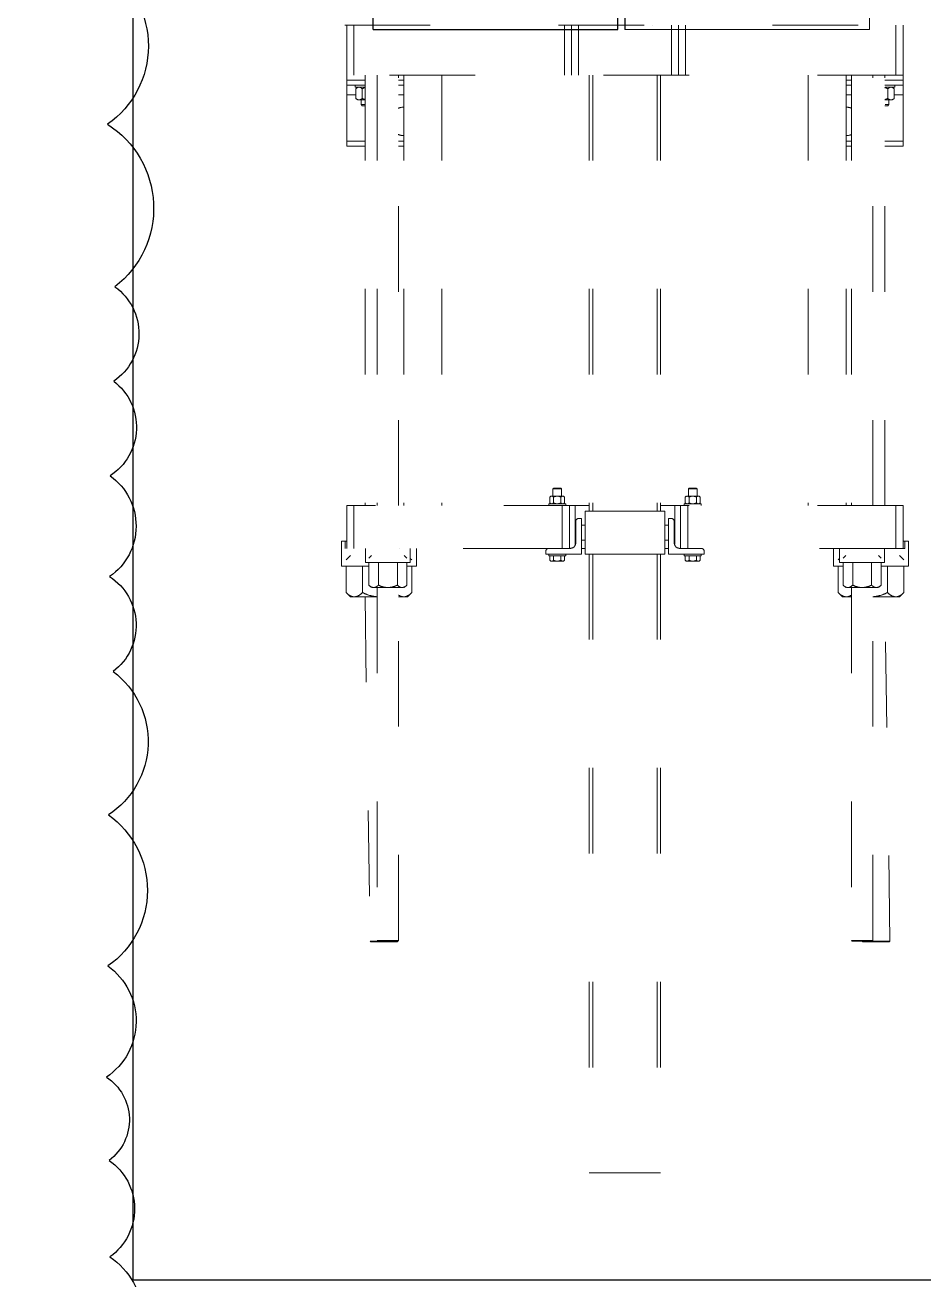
# Model space of a CAD drawing. Extents: x -181672 to 290600, y -29000 to 395522.
# Drawn here: x 768 to 2029, y 32063 to 33823 of the extents above; entities that cross this region are included whole.
import ezdxf

# ---------------------------------------------------------------- set-up
doc = ezdxf.new("R2010")
doc.units = 0
doc.header["$LTSCALE"] = 10
doc.linetypes.add('XFM7Q20PCW-200K$0$ACAD_ISO03W100', pattern=[30, 12, -18])
for name, color, linetype, lineweight in [('XFM7P20PCW$0$M-PIPE--2', 252, 'Continuous', 9), ('XFM7P20PCW$0$M-PIPE--4', 252, 'Continuous', 9), ('XFM7Q20PCW-200K$0$PCW EQ (FUTURE)', 252, 'XFM7Q20PCW-200K$0$ACAD_ISO03W100', 9)]:
    doc.layers.add(name, color=color, linetype=linetype, lineweight=lineweight)
doc.layers.add('XFM7P20PCW$0$P-PCWR-20.7-P', color=252, linetype='Continuous')
doc.layers.add('XFM7P20PCW$0$REV', color=252, linetype='Continuous')

# ---------------------------------------------------------------- blocks, each defined once
blk = doc.blocks.new('XFM7P20PCW$0$SL200')
for p, q in [((4.445, 17.145), (1.5875, 17.145)), ((1.5875, -17.145), (1.5875, 17.145)), ((4.445, -17.145), (4.445, 17.145)), ((1.5875, 12.303125), (0, 12.303125)), ((0, -12.303125), (0, 12.303125)), ((1.5875, -12.303125), (0, -12.303125)), ((4.445, -17.145), (1.5875, -17.145))]:
    blk.add_line(p, q)
blk = doc.blocks.new('XFM7P20PCW$0$A$C58ffb4ec')
for p, q in [((0, 25), (0, 22.14)), ((0, 25), (34.29, 25)), ((34.29, 25), (34.29, 22.14)), ((0, 22.14), (34.29, 22.14)), ((0, 2.86), (34.29, 2.86)), ((0, 0), (0, 2.86)), ((34.29, 0), (34.29, 2.86)), ((0, 0), (34.29, 0))]:
    blk.add_line(p, q)
for points in [[(5.64, 22.14), (5.64, 21.6, -0.184243), (4.35, 18.23, 0.231706), (4.35, 6.77, -0.184243), (5.64, 3.4), (5.64, 2.86)], [(28.65, 22.14), (28.65, 21.6, 0.184243), (29.94, 18.23, -0.231706), (29.94, 6.77, 0.184243), (28.65, 3.4), (28.65, 2.86)]]:
    blk.add_lwpolyline(points, format="xyb")
blk = doc.blocks.new('XFM7P20PCW$0$A$Ca4b834ba')
at = {"layer": 'XFM7P20PCW$0$M-PIPE--2', "xscale": 10.00000000000001, "yscale": 10.00000000000001, "zscale": 10.00000000000001}
blk.add_blockref('XFM7P20PCW$0$A$C58ffb4ec', (-397.9, -1860), dxfattribs=at)
at = {"layer": 'XFM7P20PCW$0$M-PIPE--4', "xscale": 10.00000000000002, "yscale": 10.00000000000002, "zscale": 10.00000000000002, "rotation": 90}
blk.add_blockref('XFM7P20PCW$0$SL200', (-226.5, -1654.5), dxfattribs=at)
at = {"layer": 'XFM7P20PCW$0$P-PCWR-20.7-P', "xscale": -10.00000000000001, "yscale": 10.00000000000001, "zscale": 10}
blk.add_blockref('XFM7P20PCW$0$A$C58ffb4ec', (297.9, -1860), dxfattribs=at)
at = {"layer": 'XFM7P20PCW$0$P-PCWR-20.7-P', "xscale": 10.00000000000002, "yscale": 10.00000000000002, "zscale": 10.00000000000002, "rotation": 90}
blk.add_blockref('XFM7P20PCW$0$SL200', (126.5, -1654.6), dxfattribs=at)
blk = doc.blocks.new('XFM7P20PCW')
at = {"layer": 'XFM7P20PCW$0$REV'}
blk.add_lwpolyline([(679.15729, 34499.94768, -0.52056705), (877.39169, 34469.18746, -0.52056705), (891.28705, 34273.2471, -0.52056705), (880.34281, 34127.00862, -0.52056705), (884.16414, 33902.90994, -0.52056705), (883.84341, 33683.71857, -0.52056705), (894.16149, 33455.72563, -0.52056705), (892.40302, 33323.23465, -0.52056705), (887.31076, 33190.60669, -0.52056705), (886.73383, 33049.21392, -0.52056705), (891.76165, 32916.04889, -0.52056705), (884.93076, 32714.87004, -0.52056705), (884.40762, 32503.03345, -0.52056705), (882.21768, 32347.08989, -0.52056705), (885.92835, 32230.29825, -0.52056705), (887.03002, 32094.89056, -0.52056705), (891.6734, 31926.31544, -0.52056705), (835.95142, 31812.36212, -0.52056705), (660.01626, 31809.58701, -0.52056705)], format="xyb", dxfattribs=at)
at = {"rotation": 180}
blk.add_blockref('XFM7P20PCW$0$A$Ca4b834ba', (1554.40825, 32206.52495), dxfattribs=at)
blk = doc.blocks.new('XFM7Q20PCW-200K$0$T20_FG_LC1800_15_03 - T20_FG_LC1800_15_03-V1119-CUB_L40')
for p, q in [((-147.9, 748.7), (638.1, 748.7)), ((-144.9, 678.7), (-144.9, 748.7)), ((-134.9, 748.7), (-134.9, 678.7)), ((-71.3, 748.7), (-71.3, 748.7)), ((-69.2, 748.7), (-69.2, 748.7)), ((160.1, 748.7), (160.1, 678.7)), ((170.1, 678.7), (170.1, 748.7)), ((180.1, 748.7), (180.1, 678.7)), ((206.5, 748.7), (206.5, 748.7)), ((283.8, 748.7), (283.8, 748.7)), ((310.1, 748.7), (310.1, 678.7)), ((320.1, 678.7), (320.1, 748.7)), ((330.1, 748.7), (330.1, 678.7)), ((559.5, 748.7), (559.5, 748.7)), ((561.3, 748.7), (561.3, 748.7)), ((561.6, 748.7), (561.6, 748.7)), ((625.1, 748.7), (625.1, 678.7)), ((635.1, 678.7), (635.1, 748.7)), ((635.1, 678.7), (-144.9, 678.7)), ((-144.9, 678.7), (-144.9, 671.7)), ((-144.9, 671.7), (-119.4, 671.7)), ((-144.9, 671.7), (-144.9, 664.7)), ((-119.4, 678.7), (-119.4, 74.7)), ((-102.4, 678.7), (-102.4, 74.7)), ((-72.4, 74.7), (-72.4, 678.7)), ((-72.4, 671.7), (-64.9, 671.7)), ((-71.9, 678.7), (-71.9, 678.7)), ((-64.9, 678.7), (-64.9, 74.7)), ((-11.9, 678.7), (-11.9, 74.7)), ((195.1, 678.7), (195.1, 66.7)), ((200.1, 678.7), (200.1, 66.7)), ((290.1, 678.7), (290.1, 66.7)), ((295.1, 678.7), (295.1, 66.7)), ((502.1, 678.7), (502.1, 74.7)), ((555.1, 678.7), (555.1, 74.7)), ((555.1, 671.7), (562.6, 671.7)), ((562.5, 678.7), (562.5, 678.7)), ((562.6, 678.7), (562.6, 74.7)), ((592.6, 74.7), (592.6, 678.7)), ((609.6, 74.7), (609.6, 678.7)), ((609.6, 671.7), (635.1, 671.7)), ((635.1, 678.7), (635.1, 671.7)), ((635.1, 671.7), (635.1, 664.7)), ((-144.9, 664.7), (-144.9, 650.7)), ((-119.4, 664.7), (-144.9, 664.7)), ((-133.4, 664.7), (-133.4, 661.7)), ((-119.4, 661.7), (-133.4, 661.7)), ((-129.9, 661.7), (-132.2, 659.4)), ((-132.2, 646), (-132.2, 659.4)), ((-123.5, 659.4), (-123.5, 646)), ((-64.9, 664.7), (-72.4, 664.7)), ((562.6, 664.7), (555.1, 664.7)), ((609.6, 664.7), (635.1, 664.7)), ((610.1, 661.7), (623.6, 661.7)), ((613.8, 646), (613.8, 659.4)), ((622.5, 659.4), (620.1, 661.7)), ((622.5, 646), (622.5, 659.4)), ((623.6, 661.7), (623.6, 664.7)), ((635.1, 664.7), (635.1, 650.7)), ((-144.9, 650.7), (-132.2, 650.7)), ((-144.9, 650.7), (-144.9, 585.7)), ((-132.2, 646), (-129.9, 643.7)), ((-119.4, 643.7), (-127.9, 643.7)), ((-127.9, 643.7), (-127.9, 643.7)), ((-124.9, 643.9), (-124.9, 637.2)), ((-124.9, 637.2), (-123.4, 635.7)), ((-119.9, 637.2), (-124.9, 637.2)), ((-119.4, 635.7), (-123.4, 635.7)), ((-72.4, 650.7), (-64.9, 650.7)), ((555.1, 650.7), (562.6, 650.7)), ((618.1, 643.7), (609.7, 643.7)), ((609.7, 635.7), (613.6, 635.7)), ((610.1, 637.2), (615.1, 637.2)), ((613.6, 635.7), (615.1, 637.2)), ((615.1, 637.2), (615.1, 643.9)), ((618.1, 643.7), (618.1, 643.7)), ((620.1, 643.7), (622.5, 646)), ((622.5, 650.7), (635.1, 650.7)), ((635.1, 650.7), (635.1, 585.7)), ((-144.9, 585.7), (-119.4, 585.7)), ((-144.9, 578.7), (-144.9, 585.7)), ((-72.4, 585.7), (-64.9, 585.7)), ((555.1, 585.7), (562.6, 585.7)), ((609.6, 585.7), (635.1, 585.7)), ((635.1, 585.7), (635.1, 578.7)), ((-144.9, 578.7), (-119.4, 578.7)), ((-72.4, 578.7), (-64.9, 578.7)), ((555.1, 578.7), (562.6, 578.7)), ((609.6, 578.7), (635.1, 578.7)), ((145.1, 99.2), (144.1, 98.2)), ((144.1, 98.2), (144.1, 87.6)), ((156.1, 98.2), (144.1, 98.2)), ((155.1, 99.2), (145.1, 99.2)), ((156.1, 98.2), (155.1, 99.2)), ((156.1, 87.9), (156.1, 98.2)), ((335.1, 99.2), (334.1, 98.2)), ((334.1, 98.2), (334.1, 87.7)), ((334.1, 98.2), (346.1, 98.2)), ((345.1, 99.2), (335.1, 99.2)), ((346.1, 98.2), (345.1, 99.2)), ((346.1, 87.9), (346.1, 98.2)), ((195.1, 74.7), (-144.9, 74.7)), ((-144.9, 14.7), (-144.9, 74.7)), ((-134.9, 14.7), (-134.9, 74.7)), ((-71.9, 74.7), (-71.9, 74.7)), ((138.1, 77.2), (138.1, 74.7)), ((138.1, 77.2), (162.1, 77.2)), ((141.1, 88), (139.7, 86.6)), ((139.7, 78.6), (139.7, 86.6)), ((139.7, 78.6), (141.1, 77.2)), ((157.9, 88), (142.3, 88)), ((142.3, 88), (142.3, 88)), ((144.9, 78.6), (144.9, 86.6)), ((155.3, 78.6), (155.3, 86.6)), ((157.1, 14.7), (157.1, 74.7)), ((157.9, 88), (157.9, 88)), ((160.5, 86.6), (159.1, 88)), ((160.5, 86.6), (159.1, 88)), ((159.1, 77.2), (160.5, 78.6)), ((159.1, 77.2), (160.5, 78.6)), ((160.5, 78.6), (160.5, 86.6)), ((162.1, 74.7), (162.1, 77.2)), ((167.1, 14.7), (167.1, 74.7)), ((175.1, 20.3), (175.1, 74.7)), ((635.1, 74.7), (295.1, 74.7)), ((315.1, 20.3), (315.1, 74.7)), ((323.1, 14.7), (323.1, 74.7)), ((328.1, 77.2), (328.1, 74.7)), ((352.1, 77.2), (328.1, 77.2)), ((331.1, 88), (329.7, 86.6)), ((329.7, 78.6), (329.7, 86.6)), ((329.7, 78.6), (331.1, 77.2)), ((347.9, 88), (332.3, 88)), ((332.3, 88), (332.3, 88)), ((333.1, 74.7), (333.1, 14.7)), ((334.9, 78.6), (334.9, 86.6)), ((345.3, 78.6), (345.3, 86.6)), ((347.9, 88), (347.9, 88)), ((350.5, 86.6), (349.1, 88)), ((349.1, 77.2), (350.5, 78.6)), ((350.5, 78.6), (350.5, 86.6)), ((352.1, 74.7), (352.1, 77.2)), ((562.5, 74.7), (562.5, 74.7)), ((625.1, 74.7), (625.1, 14.7)), ((635.1, 14.7), (635.1, 74.7)), ((184.1, 56.7), (180.1, 56.7)), ((184.1, 6.7), (184.1, 56.7)), ((301.1, 66.7), (189.1, 66.7)), ((189.1, 66.7), (189.1, 6.7)), ((301.1, 6.7), (301.1, 66.7)), ((310.1, 56.7), (306.1, 56.7)), ((306.1, 56.7), (306.1, 6.7)), ((176.1, 52.7), (176.1, 22.7)), ((176.1, 36.7), (176.1, 36.7)), ((189.1, 47.2), (184.1, 47.2)), ((189.1, 36.7), (189.1, 36.7)), ((306.1, 47.2), (301.1, 47.2)), ((301.1, 36.7), (301.1, 36.7)), ((314.1, 22.7), (314.1, 52.7)), ((314.1, 36.7), (314.1, 36.7)), ((-152.4, 24.7), (-152.4, -10.3)), ((-152.4, 24.7), (-147.4, 24.7)), ((-147.4, 14.7), (-147.4, 24.7)), ((-147.4, 24.7), (-144.9, 24.7)), ((184.1, 26.2), (189.1, 26.2)), ((301.1, 26.2), (306.1, 26.2)), ((635.1, 24.7), (637.7, 24.7)), ((637.7, 14.7), (637.7, 24.7)), ((642.6, 24.7), (637.7, 24.7)), ((642.6, -10.3), (642.6, 24.7)), ((138.1, 14.7), (-147.4, 14.7)), ((-139.9, 4.7), (-146.1, -1.5)), ((-118.9, 14.7), (-118.9, -5.3)), ((-110.4, 4.7), (-113.9, 1.1)), ((-71.3, 14.7), (-71.3, 14.7)), ((-60.8, 1.1), (-64.4, 4.7)), ((-55.9, -5.3), (-55.9, 14.7)), ((-53.7, -1.5), (-55.9, 0.7)), ((-47.4, -10.3), (-47.4, 14.7)), ((134.1, 10.7), (134.1, 6.7)), ((134.1, 6.7), (184.1, 6.7)), ((168.1, 14.7), (138.1, 14.7)), ((138.1, 6.7), (138.1, 4.2)), ((162.1, 4.2), (138.1, 4.2)), ((139.7, -1.9), (139.7, 3.7)), ((141.1, 4.2), (141.1, 3.7)), ((144.9, -1.9), (144.9, 3.7)), ((150.1, 4.2), (150.1, 4.2)), ((155.3, 3.7), (155.3, -1.9)), ((159.1, 3.7), (159.1, 4.2)), ((160.5, -1.9), (160.5, 3.7)), ((162.1, 4.2), (162.1, 6.7)), ((189.1, 14.7), (184.1, 14.7)), ((189.1, 6.7), (301.1, 6.7)), ((195.1, 6.7), (195.1, -861.3)), ((200.1, 6.7), (200.1, -861.3)), ((290.1, 6.7), (290.1, -861.3)), ((295.1, 6.7), (295.1, -861.3)), ((306.1, 14.7), (301.1, 14.7)), ((306.1, 6.7), (356.1, 6.7)), ((352.1, 14.7), (322.1, 14.7)), ((328.1, 6.7), (328.1, 4.2)), ((328.1, 4.2), (352.1, 4.2)), ((329.7, -1.9), (329.7, 3.7)), ((331.1, 4.2), (331.1, 3.7)), ((334.9, -1.9), (334.9, 3.7)), ((340.1, 4.2), (340.1, 4.2)), ((345.3, 3.7), (345.3, -1.9)), ((349.1, 3.7), (349.1, 4.2)), ((350.5, -1.9), (350.5, 3.7)), ((637.7, 14.7), (352.1, 14.7)), ((352.1, 4.2), (352.1, 6.7)), ((356.1, 6.7), (356.1, 10.7)), ((537.6, 14.7), (537.6, -10.3)), ((546.1, 0.7), (543.9, -1.5)), ((546.1, 14.7), (546.1, -5.3)), ((554.6, 4.7), (551.1, 1.1)), ((561.3, 14.7), (561.3, 14.7)), ((561.6, 14.7), (561.6, 14.7)), ((604.2, 1.1), (600.6, 4.7)), ((609.1, -5.3), (609.1, 14.7)), ((636.3, -1.5), (630.1, 4.7)), ((-152.4, -10.3), (-114.1, -10.3)), ((-146.1, -47.1), (-146.1, -10.3)), ((-123, -10.3), (-123, -47.1)), ((-118.9, -5.3), (-55.9, -5.3)), ((-113.9, -36.7), (-113.9, -5.3)), ((-100.6, -36.7), (-100.6, -5.3)), ((-74.1, -36.7), (-74.1, -5.3)), ((-60.8, -36.7), (-60.8, -5.3)), ((-59.8, -10.3), (-47.4, -10.3)), ((-53.7, -47.1), (-53.7, -10.3)), ((139.7, -1.9), (141.1, -3.3)), ((142.3, -3.3), (142.3, -3.3)), ((150.1, -3.3), (142.3, -3.3)), ((150.1, -3.3), (157.9, -3.3)), ((157.9, -3.3), (157.9, -3.3)), ((159.1, -3.3), (160.5, -1.9)), ((329.7, -1.9), (331.1, -3.3)), ((332.3, -3.3), (332.3, -3.3)), ((340.1, -3.3), (332.3, -3.3)), ((340.1, -3.3), (347.9, -3.3)), ((347.9, -3.3), (347.9, -3.3)), ((349.1, -3.3), (350.5, -1.9)), ((537.6, -10.3), (550.1, -10.3)), ((543.9, -47.1), (543.9, -10.3)), ((546.1, -5.3), (609.1, -5.3)), ((551.1, -36.7), (551.1, -5.3)), ((564.4, -36.7), (564.4, -5.3)), ((590.9, -36.7), (590.9, -5.3)), ((604.2, -36.7), (604.2, -5.3)), ((604.9, -10.3), (642.6, -10.3)), ((613.2, -47.1), (613.2, -10.3)), ((636.3, -47.1), (636.3, -10.3)), ((-146.1, -47.1), (-139.9, -53.3)), ((-113.9, -36.7), (-110.4, -40.3)), ((-107.3, -40.3), (-107.3, -40.3)), ((-67.4, -40.3), (-107.3, -40.3)), ((-102.4, -40.3), (-102.4, -535.3)), ((-72.4, -535.3), (-72.4, -40.3)), ((-67.4, -40.3), (-67.4, -40.3)), ((-64.4, -40.3), (-60.8, -36.7)), ((-59.9, -53.3), (-53.7, -47.1)), ((543.9, -47.1), (550.1, -53.3)), ((551.1, -36.7), (554.6, -40.3)), ((597.6, -40.3), (557.7, -40.3)), ((557.7, -40.3), (557.7, -40.3)), ((562.6, -40.3), (562.6, -535.3)), ((592.6, -535.3), (592.6, -40.3)), ((597.6, -40.3), (597.6, -40.3)), ((600.6, -40.3), (604.2, -36.7)), ((630.1, -53.3), (636.3, -47.1)), ((-139.9, -53.3), (-134.5, -53.3)), ((-102.4, -53.3), (-134.5, -53.3)), ((-119.4, -53.2), (-112.4, -536.3)), ((-72.3, -53.3), (-65.2, -53.3)), ((-59.9, -53.3), (-65.2, -53.3)), ((555.5, -53.3), (550.1, -53.3)), ((555.5, -53.3), (562.6, -53.3)), ((624.8, -53.3), (592.7, -53.3)), ((616.6, -536.3), (609.6, -53.2)), ((624.8, -53.3), (630.1, -53.3)), ((-112.4, -536.3), (-111.4, -537.3)), ((-112.4, -536.3), (-73.4, -536.3)), ((-111.4, -537.3), (-74.4, -537.3)), ((-102.4, -535.3), (-101.4, -536.3)), ((-102.4, -535.3), (-72.4, -535.3)), ((-101.4, -536.3), (-76.6, -536.3)), ((-73.4, -536.3), (-80.4, -536.3)), ((-76.4, -536.3), (-73.4, -536.3)), ((-74.4, -537.3), (-73.4, -536.3)), ((-73.4, -536.3), (-72.4, -535.3)), ((562.6, -535.3), (563.6, -536.3)), ((562.6, -535.3), (563.6, -536.3)), ((592.6, -535.3), (562.6, -535.3)), ((591.6, -536.3), (563.6, -536.3)), ((570.6, -536.3), (577.6, -536.3)), ((577.6, -536.3), (578.6, -537.3)), ((577.6, -536.3), (578.6, -537.3)), ((616.6, -536.3), (577.6, -536.3)), ((615.6, -537.3), (578.6, -537.3)), ((591.6, -536.3), (592.6, -535.3)), ((615.6, -537.3), (616.6, -536.3)), ((615.6, -537.3), (616.6, -536.3)), ((195.1, -861.3), (295.1, -861.3))]:
    blk.add_line(p, q)
for centre, radius, start, end in [((-64.9, 613.7), 20, 90, 113.8649), ((555.1, 613.7), 20, 66.1351, 90), ((-64.9, 613.7), 20, 246.1351, 270), ((555.1, 613.7), 20, 270, 293.8649), ((180.1, 52.7), 4, 90, 180), ((310.1, 52.7), 4, 0, 90), ((168.1, 22.7), 8, 270, 0), ((322.1, 22.7), 8, 180, 270), ((138.1, 10.7), 4, 90, 180), ((352.1, 10.7), 4, 0, 90)]:
    blk.add_arc(centre, radius, start, end)
for points, knots in [([(-127.9, 661.7), (-128.7, 661.6), (-130.1, 661.2), (-131.5, 660.1), (-132.2, 659.4)], [-0.9796195, -0.9796195, -0.9796195, -0.9796195, -0.5, 0, 0, 0, 0]), ([(-132.2, 659.4), (-131.5, 660.1), (-130.1, 661.2), (-128.7, 661.6), (-127.9, 661.7)], [-1, -1, -1, -1, -0.5, -0.020707, -0.020707, -0.020707, -0.020707]), ([(622.5, 659.4), (621.8, 660.1), (620.4, 661.2), (618.9, 661.6), (618.2, 661.7)], [-1, -1, -1, -1, -0.5, -0.020707, -0.020707, -0.020707, -0.020707]), ([(-102.4, -53.2), (-105.6, -52.9), (-112.6, -51.7), (-119.3, -49.1), (-123, -47.1)], [-0.8948363, -0.8948363, -0.8948363, -0.8948363, -0.5, 0, 0, 0, 0]), ([(-106.5, -52.7), (-108.3, -52.4), (-113.9, -51.2), (-119.3, -49.1), (-123, -47.1)], [-0.7235953, -0.7235953, -0.7235953, -0.7235953, -0.5, 0, 0, 0, 0]), ([(-65.2, -53.3), (-67.3, -53.2), (-69.7, -52.5), (-72, -51.1), (-72.4, -50.8)], [-1, -1, -1, -1, -0.5, -0.3931189, -0.3931189, -0.3931189, -0.3931189]), ([(562.7, -50.8), (562.3, -51.1), (559.9, -52.5), (557.5, -53.2), (555.5, -53.3)], [-0.6083228, -0.6083228, -0.6083228, -0.6083228, -0.5, 0, 0, 0, 0]), ([(613.2, -47.1), (609.6, -49.1), (602.9, -51.7), (595.8, -52.9), (592.7, -53.2)], [-1, -1, -1, -1, -0.5, -0.10553, -0.10553, -0.10553, -0.10553]), ([(613.2, -47.1), (609.6, -49.1), (604.2, -51.2), (598.5, -52.4), (596.8, -52.7)], [-1, -1, -1, -1, -0.5, -0.2773673, -0.2773673, -0.2773673, -0.2773673])]:
    blk.add_open_spline(points, degree=3, knots=knots)
for points in [[(-127.9, 661.7), (-127.1, 661.7), (-125.6, 661.2), (-124.2, 660.1), (-123.5, 659.4)], [(-123.5, 659.4), (-122.1, 660.1), (-120.7, 660.7), (-119.3, 661.1)], [(-119.3, 661), (-120.8, 660.7), (-122.2, 660.1), (-123.5, 659.4)], [(613.8, 659.4), (612.4, 660.1), (611, 660.7), (609.5, 661.1)], [(609.6, 661), (611.1, 660.7), (612.4, 660.1), (613.8, 659.4)], [(613.8, 659.4), (614.5, 660.1), (615.9, 661.2), (617.4, 661.7), (618.1, 661.7)], [(615.9, 661), (615.2, 660.7), (614.5, 660.1), (613.8, 659.4)], [(618.1, 661.7), (617.4, 661.7), (616.6, 661.4), (615.9, 661)], [(-132.2, 646), (-131.5, 645.3), (-130.1, 644.2), (-128.6, 643.7), (-127.9, 643.7)], [(-127.9, 643.7), (-128.6, 643.7), (-130.1, 644.2), (-131.5, 645.3), (-132.2, 646)], [(-123.5, 646), (-124.2, 645.3), (-125.6, 644.2), (-127.1, 643.7), (-127.9, 643.7)], [(-127.9, 643.7), (-127.1, 643.7), (-126.3, 644), (-125.6, 644.4)], [(-125.6, 644.4), (-124.9, 644.7), (-124.2, 645.3), (-123.5, 646)], [(-123.5, 646), (-122.8, 645.7), (-122.2, 645.3), (-121.5, 645.1)], [(-119.3, 644.4), (-120.8, 644.7), (-122.2, 645.3), (-123.5, 646)], [(613.8, 646), (612.4, 645.3), (611, 644.7), (609.5, 644.3)], [(611.8, 645.1), (612.5, 645.3), (613.1, 645.7), (613.8, 646)], [(613.8, 646), (614.5, 645.3), (615.9, 644.2), (617.4, 643.7), (618.1, 643.7)], [(618.1, 643.7), (618.9, 643.7), (620.4, 644.2), (621.8, 645.3), (622.5, 646)], [(139.7, 86.6), (140.2, 87), (141, 87.7), (141.9, 88), (142.3, 88)], [(139.7, 78.6), (140.2, 78.2), (141, 77.5), (141.9, 77.2), (142.3, 77.2)], [(142.3, 88), (142.8, 88), (143.2, 87.9), (143.7, 87.6)], [(144.9, 86.6), (144.5, 87), (143.7, 87.7), (142.8, 88), (142.3, 88)], [(143.7, 87.6), (143.3, 87.8), (142.8, 88), (142.3, 88)], [(142.3, 77.2), (142.8, 77.2), (143.7, 77.5), (144.5, 78.1), (144.9, 78.6)], [(143.7, 77.6), (143.3, 77.4), (142.8, 77.2), (142.3, 77.2)], [(144.9, 78.6), (144.5, 78.2), (144.1, 77.8), (143.7, 77.6)], [(143.9, 87.5), (144.3, 87.3), (144.6, 87), (144.9, 86.6)], [(144.9, 86.6), (144.6, 87), (144.3, 87.3), (143.9, 87.5)], [(150.1, 88), (149.2, 88), (147.5, 87.7), (145.8, 87.1), (144.9, 86.6)], [(144.9, 86.6), (145.3, 86.8), (145.6, 86.9), (145.9, 87.1)], [(145.9, 87.1), (145.6, 86.9), (145.3, 86.8), (144.9, 86.6)], [(150.1, 77.2), (149.2, 77.2), (147.5, 77.5), (145.8, 78.1), (144.9, 78.6)], [(155.3, 86.6), (154.5, 87), (152.8, 87.7), (151.1, 88), (150.1, 88)], [(150.1, 77.2), (151, 77.2), (152.8, 77.5), (154.5, 78.1), (155.3, 78.6)], [(152.8, 77.6), (152, 77.4), (151.1, 77.2), (150.1, 77.2)], [(155.3, 78.6), (154.5, 78.2), (153.7, 77.8), (152.8, 77.6)], [(154.4, 87.1), (154.7, 86.9), (155, 86.8), (155.3, 86.6)], [(155.3, 86.6), (155, 86.8), (154.7, 86.9), (154.4, 87.1)], [(157.9, 88), (157.5, 88), (156.6, 87.7), (155.8, 87.1), (155.3, 86.6)], [(155.3, 86.6), (155.7, 87), (156, 87.3), (156.4, 87.5)], [(156.4, 87.5), (156, 87.3), (155.7, 87), (155.3, 86.6)], [(155.3, 78.6), (155.7, 78.2), (156.6, 77.5), (157.5, 77.2), (157.9, 77.2)], [(156.6, 87.6), (157, 87.8), (157.5, 88), (157.9, 88)], [(157.9, 88), (157.5, 88), (157, 87.9), (156.6, 87.6)], [(157.9, 88), (158.4, 88), (159.3, 87.7), (160.1, 87.1), (160.5, 86.6)], [(160.5, 78.6), (160.1, 78.2), (159.3, 77.5), (158.4, 77.2), (157.9, 77.2)], [(332.3, 88), (331.9, 88), (331, 87.7), (330.2, 87.1), (329.7, 86.6)], [(329.7, 78.6), (330.2, 78.2), (331, 77.5), (331.9, 77.2), (332.3, 77.2)], [(334.9, 86.6), (334.5, 87), (333.7, 87.7), (332.8, 88), (332.3, 88)], [(332.3, 88), (332.8, 88), (333.2, 87.9), (333.7, 87.6)], [(333.7, 87.6), (333.3, 87.8), (332.8, 88), (332.3, 88)], [(332.3, 77.2), (332.8, 77.2), (333.7, 77.5), (334.5, 78.1), (334.9, 78.6)], [(333.7, 77.6), (333.3, 77.4), (332.8, 77.2), (332.3, 77.2)], [(334.9, 78.6), (334.5, 78.2), (334.1, 77.8), (333.7, 77.6)], [(333.9, 87.5), (334.3, 87.3), (334.6, 87), (334.9, 86.6)], [(334.9, 86.6), (334.6, 87), (334.3, 87.3), (333.9, 87.5)], [(340.1, 88), (339.2, 88), (337.5, 87.7), (335.8, 87.1), (334.9, 86.6)], [(334.9, 86.6), (335.3, 86.8), (335.6, 86.9), (335.9, 87.1)], [(335.9, 87.1), (335.6, 86.9), (335.3, 86.8), (334.9, 86.6)], [(340.1, 77.2), (339.2, 77.2), (337.5, 77.5), (335.8, 78.1), (334.9, 78.6)], [(345.3, 86.6), (344.5, 87), (342.8, 87.7), (341.1, 88), (340.1, 88)], [(340.1, 77.2), (341, 77.2), (342.8, 77.5), (344.5, 78.1), (345.3, 78.6)], [(342.8, 77.6), (342, 77.4), (341.1, 77.2), (340.1, 77.2)], [(345.3, 78.6), (344.5, 78.2), (343.7, 77.8), (342.8, 77.6)], [(344.4, 87.1), (344.7, 86.9), (345, 86.8), (345.3, 86.6)], [(345.3, 86.6), (345, 86.8), (344.7, 86.9), (344.4, 87.1)], [(347.9, 88), (347.5, 88), (346.6, 87.7), (345.8, 87.1), (345.3, 86.6)], [(345.3, 86.6), (345.7, 87), (346, 87.3), (346.4, 87.5)], [(346.4, 87.5), (346, 87.3), (345.7, 87), (345.3, 86.6)], [(347.9, 77.2), (347.5, 77.2), (346.6, 77.5), (345.8, 78.1), (345.3, 78.6)], [(346.6, 87.6), (347, 87.8), (347.5, 88), (347.9, 88)], [(347.9, 88), (347.5, 88), (347, 87.9), (346.6, 87.6)], [(350.5, 86.6), (350.1, 87), (349.3, 87.7), (348.4, 88), (347.9, 88)], [(350.5, 78.6), (350.1, 78.2), (349.3, 77.5), (348.4, 77.2), (347.9, 77.2)], [(139.7, -1.9), (140.2, -2.3), (141, -3), (141.9, -3.3), (142.3, -3.3)], [(142.3, -3.3), (142.8, -3.3), (143.7, -3), (144.5, -2.4), (144.9, -1.9)], [(143.7, -2.9), (143.3, -3.1), (142.8, -3.3), (142.3, -3.3)], [(144.9, -1.9), (144.5, -2.3), (144.1, -2.7), (143.7, -2.9)], [(150.1, -3.3), (149.2, -3.3), (147.5, -3), (145.8, -2.4), (144.9, -1.9)], [(150.1, -3.3), (151, -3.3), (152.8, -3), (154.5, -2.4), (155.3, -1.9)], [(152.8, -2.9), (152, -3.1), (151.1, -3.3), (150.1, -3.3)], [(155.3, -1.9), (154.5, -2.3), (153.7, -2.7), (152.8, -2.9)], [(157.9, -3.3), (157.5, -3.3), (156.6, -3), (155.8, -2.4), (155.3, -1.9)], [(157.9, -3.3), (158.4, -3.3), (159.3, -3), (160.1, -2.4), (160.5, -1.9)], [(332.3, -3.3), (331.9, -3.3), (331, -3), (330.2, -2.4), (329.7, -1.9)], [(332.3, -3.3), (332.8, -3.3), (333.7, -3), (334.5, -2.4), (334.9, -1.9)], [(333.7, -2.9), (333.3, -3.1), (332.8, -3.3), (332.3, -3.3)], [(334.9, -1.9), (334.5, -2.3), (334.1, -2.7), (333.7, -2.9)], [(334.9, -1.9), (335.8, -2.3), (337.4, -3), (339.2, -3.3), (340.1, -3.3)], [(340.1, -3.3), (341, -3.3), (342.8, -3), (344.5, -2.4), (345.3, -1.9)], [(342.8, -2.9), (342, -3.1), (341.1, -3.3), (340.1, -3.3)], [(345.3, -1.9), (344.5, -2.3), (343.7, -2.7), (342.8, -2.9)], [(347.9, -3.3), (347.5, -3.3), (346.6, -3), (345.8, -2.4), (345.3, -1.9)], [(350.5, -1.9), (350.1, -2.3), (349.3, -3), (348.4, -3.3), (347.9, -3.3)], [(-146.1, -47.1), (-144.2, -49.1), (-142.4, -50.6), (-140.4, -51.6)], [(-134.5, -53.3), (-136.5, -53.2), (-140.5, -52), (-144.2, -49.1), (-146.1, -47.1)], [(-140.4, -51.6), (-138.5, -52.6), (-136.5, -53.2), (-134.5, -53.3)], [(-123, -47.1), (-124.8, -49.1), (-128.5, -52), (-132.5, -53.2), (-134.5, -53.3)], [(-134.5, -53.3), (-132.5, -53.2), (-130.5, -52.6), (-128.6, -51.6)], [(-128.6, -51.6), (-126.6, -50.5), (-124.8, -49.1), (-123, -47.1)], [(-123, -47.1), (-119.3, -49.1), (-115.6, -50.6), (-111.7, -51.6)], [(-113.9, -36.7), (-112.9, -37.9), (-110.7, -39.6), (-108.4, -40.2), (-107.3, -40.3)], [(-111.7, -51.6), (-110, -52), (-108.3, -52.4), (-106.5, -52.7)], [(-100.6, -36.7), (-101.7, -37.9), (-103.9, -39.6), (-106.1, -40.2), (-107.3, -40.3)], [(-107.3, -40.3), (-106.1, -40.2), (-105, -39.9), (-103.9, -39.3)], [(-103.9, -39.3), (-102.7, -38.7), (-101.7, -37.9), (-100.6, -36.7)], [(-100.6, -36.7), (-98.5, -37.9), (-96.3, -38.7), (-94.1, -39.3)], [(-87.4, -40.3), (-89.7, -40.2), (-94.3, -39.6), (-98.6, -37.9), (-100.6, -36.7)], [(-74.1, -36.7), (-76.2, -37.9), (-80.6, -39.6), (-85.1, -40.2), (-87.4, -40.3)], [(-80.5, -39.3), (-78.3, -38.7), (-76.2, -37.9), (-74.1, -36.7)], [(-67.4, -40.3), (-68.6, -40.2), (-70.9, -39.6), (-73, -37.9), (-74.1, -36.7)], [(-72.4, -50.8), (-72, -51.1), (-71.6, -51.4), (-71.1, -51.6)], [(-71.1, -51.6), (-69.2, -52.6), (-67.2, -53.2), (-65.2, -53.3)], [(-60.8, -36.7), (-61.9, -37.9), (-64, -39.6), (-66.3, -40.2), (-67.4, -40.3)], [(-67.4, -40.3), (-66.3, -40.2), (-65.1, -39.9), (-64, -39.3)], [(-53.7, -47.1), (-55.5, -49.1), (-59.2, -52), (-63.2, -53.2), (-65.2, -53.3)], [(-65.2, -53.3), (-63.2, -53.2), (-61.2, -52.6), (-59.3, -51.6)], [(-64, -39.3), (-62.9, -38.7), (-61.8, -37.9), (-60.8, -36.7)], [(-59.3, -51.6), (-57.4, -50.5), (-55.5, -49.1), (-53.7, -47.1)], [(543.9, -47.1), (545.8, -49.1), (547.6, -50.6), (549.6, -51.6)], [(555.5, -53.3), (553.5, -53.2), (549.5, -52), (545.8, -49.1), (543.9, -47.1)], [(549.6, -51.6), (551.5, -52.6), (553.5, -53.2), (555.5, -53.3)], [(557.7, -40.3), (556.5, -40.2), (554.3, -39.6), (552.1, -37.9), (551.1, -36.7)], [(555.5, -53.3), (557.5, -53.2), (559.5, -52.6), (561.4, -51.6)], [(564.4, -36.7), (563.3, -37.9), (561.1, -39.6), (558.9, -40.2), (557.7, -40.3)], [(557.7, -40.3), (558.9, -40.2), (560, -39.9), (561.1, -39.3)], [(561.1, -39.3), (562.3, -38.7), (563.3, -37.9), (564.4, -36.7)], [(561.4, -51.6), (561.9, -51.4), (562.3, -51.1), (562.7, -50.8)], [(577.6, -40.3), (575.3, -40.2), (570.7, -39.6), (566.4, -37.9), (564.4, -36.7)], [(564.6, -36.9), (566.7, -37.9), (568.8, -38.8), (570.9, -39.3)], [(590.9, -36.7), (588.8, -37.9), (584.4, -39.6), (579.9, -40.2), (577.6, -40.3)], [(584.5, -39.3), (586.7, -38.7), (588.8, -37.9), (590.9, -36.7)], [(590.9, -36.7), (592, -37.9), (594.2, -39.6), (596.4, -40.2), (597.6, -40.3)], [(596.8, -52.7), (598.6, -52.4), (600.3, -52), (602, -51.6)], [(604.2, -36.7), (603.1, -37.9), (601, -39.6), (598.7, -40.2), (597.6, -40.3)], [(597.6, -40.3), (598.7, -40.2), (599.9, -39.9), (601, -39.3)], [(601, -39.3), (602.1, -38.7), (603.2, -37.9), (604.2, -36.7)], [(602, -51.6), (605.9, -50.5), (609.6, -49.1), (613.2, -47.1)], [(613.2, -47.1), (615.1, -49.1), (616.9, -50.6), (618.9, -51.6)], [(624.8, -53.3), (622.7, -53.2), (618.8, -52), (615, -49.1), (613.2, -47.1)], [(618.9, -51.6), (620.8, -52.6), (622.8, -53.2), (624.8, -53.3)], [(636.3, -47.1), (634.5, -49.1), (630.8, -52), (626.8, -53.2), (624.8, -53.3)], [(624.8, -53.3), (626.8, -53.2), (628.8, -52.6), (630.7, -51.6)], [(630.7, -51.6), (632.6, -50.5), (634.5, -49.1), (636.3, -47.1)]]:
    blk.add_open_spline(points, degree=3)
blk = doc.blocks.new('XFM7Q20PCW-200K')
for p, q in [((919.4, 34322.8), (919.4, 32062.8)), ((919.4, 32062.8), (13331.5, 32062.8))]:
    blk.add_line(p, q)
at = {"layer": 'XFM7Q20PCW-200K$0$PCW EQ (FUTURE)'}
blk.add_blockref('XFM7Q20PCW-200K$0$T20_FG_LC1800_15_03 - T20_FG_LC1800_15_03-V1119-CUB_L40', (1364.3, 33074.1), dxfattribs=at)

msp = doc.modelspace()

# ---------------------------------------------------------------- block references
for name in ['XFM7P20PCW', 'XFM7Q20PCW-200K']:
    msp.add_blockref(name, (0, 0))

doc.saveas('drawing.dxf')
